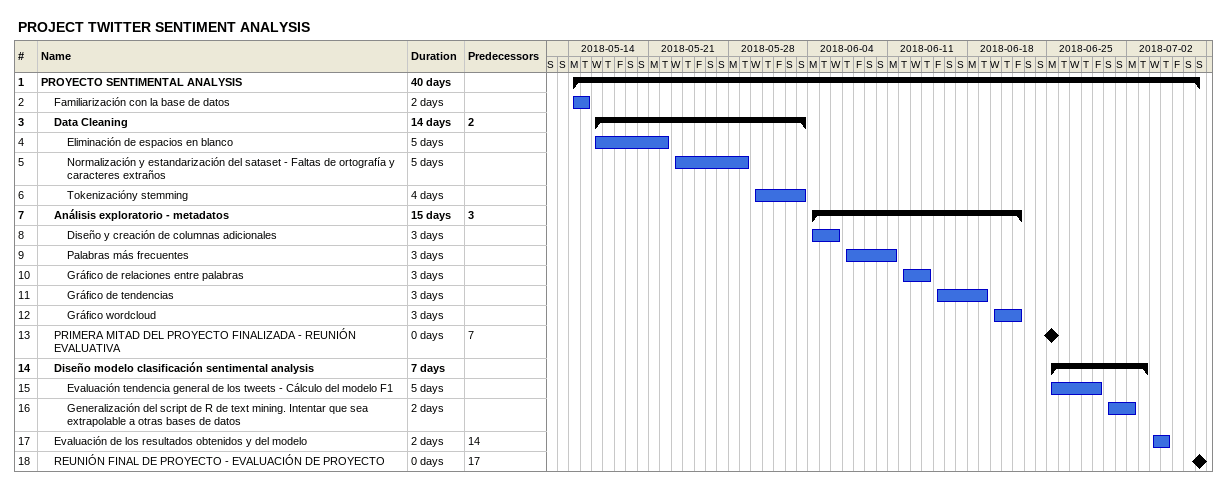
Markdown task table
PROJECT TWITTER SENTIMENT ANALYSIS

| ID | Level | Task | Duration | Start | Finish | Predecessors |
|---|---|---|---|---|---|---|
| 1 | 1 | **PROYECTO SENTIMENTAL ANALYSIS** | 40d | 2018-05-14 | 2018-07-08 |  |
| 2 | 2 | Familiarización con la base de datos | 2d | 2018-05-14 | 2018-05-15 |  |
| 3 | 2 | **Data Cleaning** | 14d | 2018-05-16 | 2018-06-03 | 2 |
| 4 | 3 | Eliminación de espacios en blanco | 5d | 2018-05-16 | 2018-05-22 |  |
| 5 | 3 | Normalización y estandarización del sataset - Faltas de ortografía y caracteres extraños | 5d | 2018-05-23 | 2018-05-29 |  |
| 6 | 3 | Tokenizacióny stemming | 4d | 2018-05-30 | 2018-06-03 |  |
| 7 | 2 | **Análisis exploratorio - metadatos** | 15d | 2018-06-04 | 2018-06-22 | 3 |
| 8 | 3 | Diseño y creación de columnas adicionales | 3d | 2018-06-04 | 2018-06-06 |  |
| 9 | 3 | Palabras más frecuentes | 3d | 2018-06-07 | 2018-06-11 |  |
| 10 | 3 | Gráfico de relaciones entre palabras | 3d | 2018-06-12 | 2018-06-14 |  |
| 11 | 3 | Gráfico de tendencias | 3d | 2018-06-15 | 2018-06-19 |  |
| 12 | 3 | Gráfico wordcloud | 3d | 2018-06-20 | 2018-06-22 |  |
| 13 | 2 | PRIMERA MITAD DEL PROYECTO FINALIZADA - REUNIÓN EVALUATIVA | 0d | 2018-06-25 | 2018-06-25 | 7 |
| 14 | 2 | **Diseño modelo clasificación sentimental analysis** | 7d | 2018-06-25 | 2018-07-03 |  |
| 15 | 3 | Evaluación tendencia general de los tweets - Cálculo del modelo F1 | 5d | 2018-06-25 | 2018-06-29 |  |
| 16 | 3 | Generalización del script de R de text mining. Intentar que sea extrapolable a otras bases de datos | 2d | 2018-06-30 | 2018-07-02 |  |
| 17 | 2 | Evaluación de los resultados obtenidos y del modelo | 2d | 2018-07-04 | 2018-07-05 | 14 |
| 18 | 2 | REUNIÓN FINAL DE PROYECTO - EVALUACIÓN DE PROYECTO | 0d | 2018-07-08 | 2018-07-08 | 17 |
